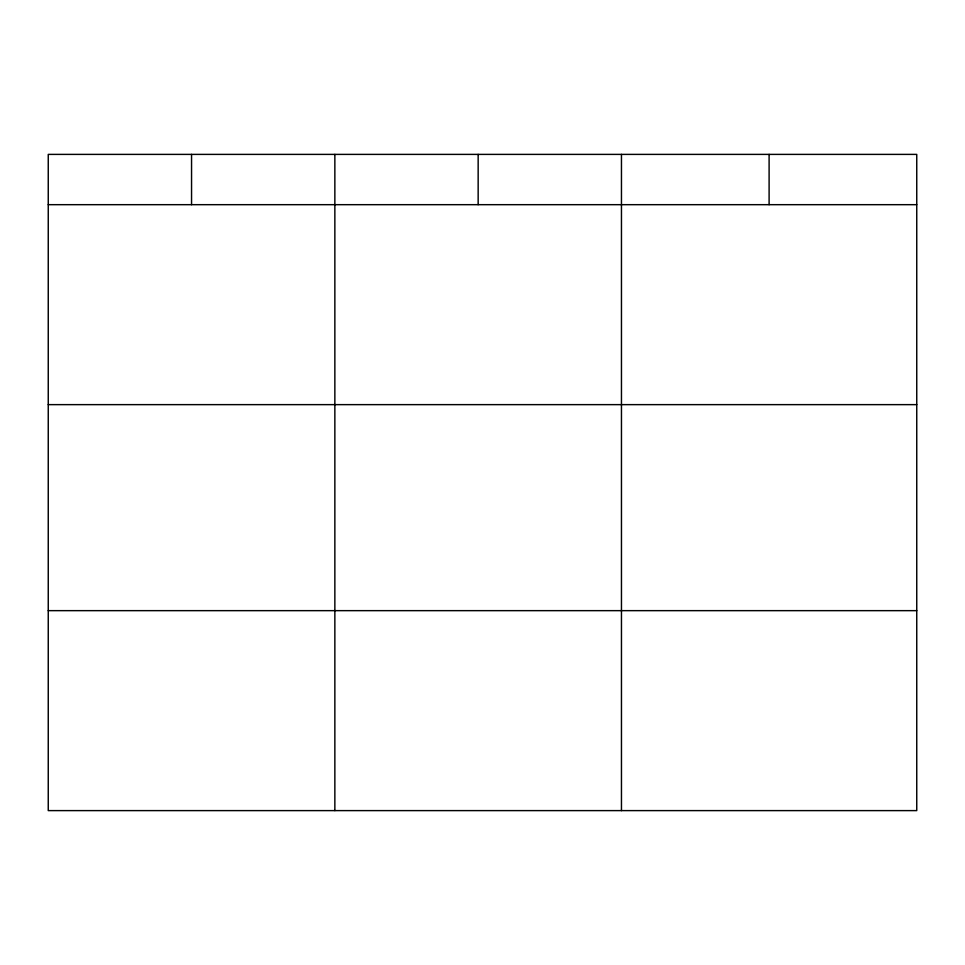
<?xml version="1.0" encoding="UTF-8"?>
<svg xmlns="http://www.w3.org/2000/svg" width="965" height="965" viewBox="0 0 965 965"><rect width="100%" height="100%" fill="white"/><g stroke="black" fill="none" stroke-linecap="round" stroke-linejoin="round"><path stroke-width="1.45" d="M916.75 404.637L916.75 154.388L48.25 154.388L48.25 810.612L916.75 810.612L916.75 404.637L48.25 404.637M48.25 204.677L916.75 204.677M48.25 610.652L916.75 610.652M769.105 154.388L769.105 204.677M621.46 154.388L621.46 810.612M478.157 154.388L478.157 204.677M334.855 154.388L334.855 810.612M191.553 154.388L191.553 204.677"/></g></svg>
